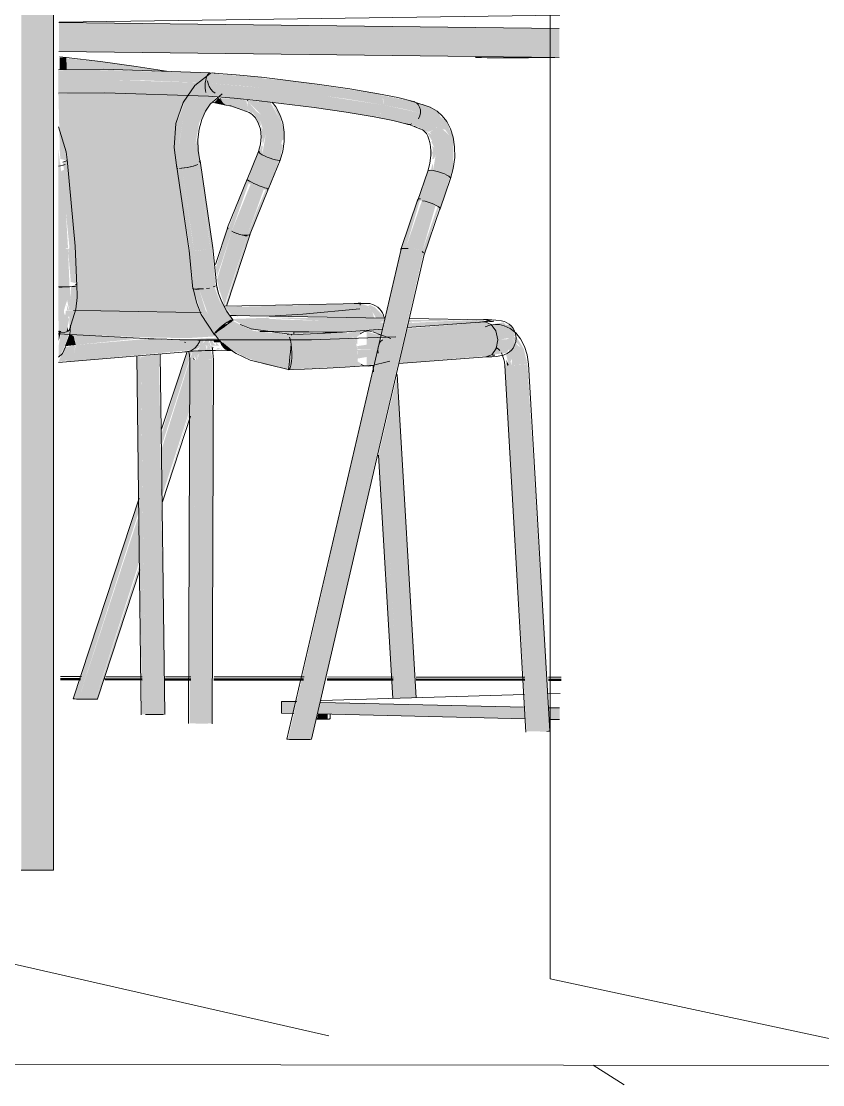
# Model space of a CAD drawing. Header units: inches. Extents: x 27328 to 121296, y -4075 to 4147.
# Drawn here: x 49625.64907 to 49625.66698, y 59.96071 to 59.98447 of the extents above; entities that cross this region are included whole.
import ezdxf

# ---------------------------------------------------------------- set-up
doc = ezdxf.new("R2010")
doc.units = ezdxf.units.IN
doc.header["$MEASUREMENT"] = 0
doc.linetypes.add('Dash 1_16_', pattern=[0.125, 0.0625, -0.0625])
doc.linetypes.add('Hidden', pattern=[0.28125, 0.1875, -0.09375])
for name, color, linetype, lineweight in [('A-FLOR-CLRS', 90, 'Dash 1_16_', 9), ('A-PROP-SBCK', 71, 'Hidden', 15), ('C-BLDG-PADS', 91, 'Continuous', 9), ('I-FURN', 30, 'Continuous', 9), ('L-SITE-WALL', 31, 'Continuous', 9), ('Q-CASE', 31, 'Continuous', 9), ('S-COLS', 52, 'Continuous', 9)]:
    doc.layers.add(name, color=color, linetype=linetype, lineweight=lineweight)

# ---------------------------------------------------------------- blocks, each defined once
blk = doc.blocks.new('FP_204-mezzanine - perspective')
at = {"layer": 'C-BLDG-PADS'}
blk.add_line((23036.026169, 59.961145), (23036.02686, 59.960708), dxfattribs=at)

msp = doc.modelspace()

# ---------------------------------------------------------------- hatches: boundary and pattern name
at = {"layer": 'I-FURN', "lineweight": 5}
for points in [[(49625.661095, 59.983655), (49625.661095, 59.984309), (49625.649912, 59.984441), (49625.649912, 59.983793), (49625.659527, 59.983675)], [(49625.650083, 59.98339), (49625.650079, 59.983655), (49625.649927, 59.983651), (49625.649927, 59.983392)], [(49625.652322, 59.983353), (49625.65081, 59.983568), (49625.650087, 59.983638), (49625.650088, 59.983437), (49625.650083, 59.98339), (49625.652266, 59.983356)], [(49625.653183, 59.983091), (49625.653236, 59.983281), (49625.653276, 59.983316), (49625.65021, 59.983391), (49625.6499, 59.983367), (49625.6499, 59.983174), (49625.651874, 59.983144), (49625.652965, 59.9831)], [(49625.65445, 59.982981), (49625.654446, 59.983213), (49625.653255, 59.983305), (49625.653203, 59.9832), (49625.653183, 59.983091), (49625.654057, 59.983019)], [(49625.653159, 59.982799), (49625.65321, 59.982836), (49625.653181, 59.982974), (49625.653183, 59.983091), (49625.650647, 59.983172), (49625.6499, 59.983174), (49625.6499, 59.982876), (49625.652185, 59.982838), (49625.653144, 59.982799)], [(49625.654388, 59.982695), (49625.654421, 59.982789), (49625.65445, 59.982981), (49625.653183, 59.983091), (49625.653197, 59.982874), (49625.653227, 59.982809), (49625.653813, 59.982752), (49625.654058, 59.982728)], [(49625.657171, 59.982596), (49625.65714, 59.982778), (49625.657072, 59.982842), (49625.65515, 59.98313), (49625.654453, 59.983193), (49625.65445, 59.982981), (49625.65634, 59.982734)], [(49625.652652, 59.981183), (49625.652968, 59.981251), (49625.653016, 59.981269), (49625.652968, 59.981756), (49625.653048, 59.982208), (49625.653248, 59.982582), (49625.653446, 59.982796), (49625.653456, 59.98284), (49625.653354, 59.982901), (49625.653272, 59.983009), (49625.652921, 59.982706), (49625.652688, 59.982272), (49625.652597, 59.981733)], [(49625.65698, 59.982329), (49625.657067, 59.982367), (49625.657137, 59.982465), (49625.657171, 59.982596), (49625.655423, 59.982864), (49625.65445, 59.982981), (49625.654388, 59.982695), (49625.656188, 59.982461)], [(49625.653624, 59.982602), (49625.653556, 59.982668), (49625.653484, 59.982759), (49625.653383, 59.982652), (49625.653586, 59.98261)], [(49625.654156, 59.982433), (49625.654111, 59.982506), (49625.654113, 59.982618), (49625.654102, 59.982693), (49625.653931, 59.982741), (49625.653522, 59.98275), (49625.653556, 59.982668), (49625.653602, 59.982608), (49625.654085, 59.982456)], [(49625.654133, 59.98268), (49625.654153, 59.982719), (49625.654102, 59.982693)], [(49625.654797, 59.981362), (49625.654898, 59.981807), (49625.654856, 59.982253), (49625.654634, 59.982667), (49625.654139, 59.982693), (49625.654133, 59.98268), (49625.654418, 59.982391), (49625.654536, 59.981954), (49625.654455, 59.981487), (49625.65475, 59.981372)], [(49625.657741, 59.982166), (49625.657857, 59.982198), (49625.657947, 59.982291), (49625.65799, 59.98242), (49625.657171, 59.982596), (49625.657105, 59.98241), (49625.657024, 59.98234), (49625.65698, 59.982329), (49625.657395, 59.982247)], [(49625.65799, 59.98242), (49625.657972, 59.98255), (49625.6579, 59.982648), (49625.657848, 59.982675), (49625.65711, 59.982818), (49625.657162, 59.982725), (49625.657171, 59.982596), (49625.657618, 59.982508)], [(49625.658424, 59.982211), (49625.658437, 59.982336), (49625.65839, 59.982437), (49625.658348, 59.982469), (49625.658048, 59.982618), (49625.657884, 59.982633), (49625.657947, 59.982526), (49625.657957, 59.982391), (49625.658198, 59.982331)], [(49625.658186, 59.982002), (49625.658302, 59.982049), (49625.658395, 59.982149), (49625.658424, 59.982211), (49625.658198, 59.982331), (49625.657957, 59.982391), (49625.65791, 59.982266), (49625.657818, 59.982183), (49625.657764, 59.982165), (49625.657925, 59.982111), (49625.658128, 59.982002)], [(49625.658076, 59.982019), (49625.657857, 59.982129), (49625.657857, 59.982104)], [(49625.658623, 59.981004), (49625.658705, 59.981482), (49625.658632, 59.981923), (49625.658485, 59.98206), (49625.658541, 59.982048), (49625.658424, 59.982211), (49625.658353, 59.982094), (49625.658245, 59.982018), (49625.658199, 59.981992), (49625.658234, 59.981942), (49625.658128, 59.982002), (49625.658289, 59.981733), (49625.658331, 59.981477), (49625.658272, 59.981132), (49625.658525, 59.981056), (49625.65858, 59.98103)], [(49625.658652, 59.98098), (49625.658719, 59.981207), (49625.658728, 59.981751), (49625.658721, 59.981862), (49625.658573, 59.982226), (49625.658437, 59.982336), (49625.658424, 59.982211), (49625.658632, 59.981923), (49625.658705, 59.981482), (49625.658623, 59.981004)], [(49625.653016, 59.981269), (49625.653066, 59.9813), (49625.653018, 59.981888), (49625.65297, 59.981733)], [(49625.649901, 59.98123), (49625.649943, 59.981237), (49625.649901, 59.981588), (49625.649901, 59.981409)], [(49625.654188, 59.98083), (49625.654455, 59.981487), (49625.65437, 59.981549), (49625.654117, 59.980876), (49625.654146, 59.980855)], [(49625.65453, 59.980704), (49625.654797, 59.981362), (49625.654569, 59.981434), (49625.654455, 59.981487), (49625.654188, 59.98083), (49625.654483, 59.980714)], [(49625.649912, 59.979381), (49625.650115, 59.979394), (49625.650065, 59.980237), (49625.649939, 59.981307), (49625.649901, 59.9813), (49625.649901, 59.979382)], [(49625.652881, 59.979335), (49625.652931, 59.979335), (49625.652648, 59.981244), (49625.652544, 59.981258), (49625.652846, 59.979338)], [(49625.652931, 59.979335), (49625.653301, 59.979384), (49625.653016, 59.981312), (49625.652775, 59.981255), (49625.652648, 59.981244), (49625.652894, 59.979608)], [(49625.653301, 59.979384), (49625.653352, 59.979405), (49625.653065, 59.981343), (49625.653016, 59.981312), (49625.653271, 59.979608)], [(49625.654564, 59.980701), (49625.654583, 59.980704), (49625.654831, 59.981358), (49625.654797, 59.981361), (49625.65453, 59.980704)], [(49625.653772, 59.979778), (49625.654168, 59.980898), (49625.654117, 59.980942), (49625.653696, 59.979827), (49625.653727, 59.979803)], [(49625.65793, 59.980453), (49625.657989, 59.980462), (49625.658039, 59.980457), (49625.658272, 59.981132), (49625.658163, 59.981128)], [(49625.65839, 59.980328), (49625.658623, 59.981004), (49625.658397, 59.981103), (49625.658272, 59.981133), (49625.658039, 59.980457), (49625.658292, 59.98038), (49625.658346, 59.980354)], [(49625.658431, 59.980284), (49625.658652, 59.98098), (49625.658623, 59.981004), (49625.65839, 59.980328), (49625.658418, 59.980304)], [(49625.654118, 59.979671), (49625.654503, 59.98075), (49625.654213, 59.980874), (49625.653772, 59.979778), (49625.654015, 59.979688), (49625.654072, 59.979676)], [(49625.654118, 59.979671), (49625.65418, 59.979707), (49625.654577, 59.980731), (49625.654547, 59.980737), (49625.654321, 59.980206)], [(49625.657555, 59.979375), (49625.657611, 59.979394), (49625.657661, 59.979394), (49625.657989, 59.9805), (49625.657937, 59.980495), (49625.657635, 59.979608)], [(49625.658031, 59.979323), (49625.658338, 59.980378), (49625.658035, 59.980492), (49625.657668, 59.979419), (49625.657867, 59.979392), (49625.65803, 59.979324)], [(49625.658076, 59.979268), (49625.658415, 59.980328), (49625.658383, 59.980351), (49625.658031, 59.979323), (49625.658076, 59.979273)], [(49625.650012, 59.978534), (49625.650148, 59.978545), (49625.650115, 59.979374), (49625.650048, 59.979387), (49625.649901, 59.979382), (49625.649901, 59.978537), (49625.649945, 59.978535)], [(49625.652962, 59.978486), (49625.653012, 59.978487), (49625.652931, 59.979335), (49625.652827, 59.979344), (49625.652927, 59.978487)], [(49625.653012, 59.978487), (49625.653385, 59.978512), (49625.653301, 59.979384), (49625.652966, 59.979337), (49625.652931, 59.979335), (49625.653007, 59.978545)], [(49625.653385, 59.978512), (49625.653416, 59.978545), (49625.653335, 59.979395), (49625.653301, 59.979384), (49625.653382, 59.978545)], [(49625.655105, 59.968422), (49625.657666, 59.979419), (49625.65756, 59.979385), (49625.657117, 59.977409), (49625.657143, 59.9774), (49625.657085, 59.977285), (49625.657042, 59.977157), (49625.656991, 59.976946), (49625.655031, 59.968425), (49625.655062, 59.968423)], [(49625.655336, 59.96842), (49625.655491, 59.968422), (49625.65803, 59.979324), (49625.657861, 59.979393), (49625.657666, 59.979419), (49625.655105, 59.968422), (49625.655275, 59.96842)], [(49625.655491, 59.968422), (49625.655555, 59.968426), (49625.65806, 59.979299), (49625.65803, 59.979324), (49625.655622, 59.968983)], [(49625.650026, 59.977518), (49625.650079, 59.977526), (49625.65014, 59.977811), (49625.65011, 59.977873), (49625.650038, 59.977913), (49625.65003, 59.977937), (49625.650029, 59.977939), (49625.650024, 59.978014), (49625.650096, 59.978235), (49625.650139, 59.978014), (49625.650163, 59.97828), (49625.65016, 59.978545), (49625.649901, 59.97853), (49625.649902, 59.977536), (49625.649965, 59.977521)], [(49625.653463, 59.977575), (49625.653716, 59.977771), (49625.653755, 59.977791), (49625.653513, 59.978198), (49625.653382, 59.978545), (49625.653175, 59.978496), (49625.653043, 59.978481), (49625.653239, 59.977928)], [(49625.653755, 59.977791), (49625.653784, 59.977819), (49625.653528, 59.978278), (49625.653412, 59.978558), (49625.653412, 59.978522), (49625.653563, 59.978093)], [(49625.653386, 59.977477), (49625.653463, 59.977575), (49625.653189, 59.978014), (49625.653043, 59.978481), (49625.65292, 59.978485), (49625.653072, 59.978014), (49625.653138, 59.977878), (49625.653382, 59.977483)], [(49625.656956, 59.977837), (49625.656917, 59.977977), (49625.6568, 59.978115), (49625.656646, 59.978163), (49625.653634, 59.978081), (49625.653774, 59.977897), (49625.654532, 59.97788), (49625.656813, 59.97784)], [(49625.657158, 59.977834), (49625.65715, 59.977899), (49625.656973, 59.978073), (49625.656868, 59.978129), (49625.656813, 59.978104), (49625.656917, 59.977977), (49625.657002, 59.977837), (49625.65711, 59.977835)], [(49625.650079, 59.977526), (49625.650114, 59.977543), (49625.650114, 59.977645)], [(49625.655041, 59.976699), (49625.655084, 59.977072), (49625.654422, 59.97718), (49625.653928, 59.977371), (49625.653604, 59.977644), (49625.653402, 59.977483), (49625.653695, 59.977169), (49625.654059, 59.976972), (49625.654509, 59.976798)], [(49625.653414, 59.977509), (49625.653701, 59.977716), (49625.653588, 59.977683), (49625.653415, 59.97751)], [(49625.655084, 59.977072), (49625.655108, 59.977456), (49625.654256, 59.977551), (49625.654021, 59.977658), (49625.653784, 59.977782), (49625.653604, 59.977644), (49625.653928, 59.977371), (49625.654422, 59.97718), (49625.654637, 59.977145)], [(49625.659719, 59.97735), (49625.66008, 59.97741), (49625.660088, 59.977497), (49625.66006, 59.977593), (49625.659987, 59.977677), (49625.659891, 59.977688), (49625.659853, 59.97774), (49625.659574, 59.977694), (49625.659691, 59.977483), (49625.659702, 59.977432)], [(49625.649903, 59.976956), (49625.649924, 59.976972), (49625.65005, 59.977223), (49625.650137, 59.977497), (49625.650114, 59.977589), (49625.650025, 59.977555), (49625.64996, 59.977549), (49625.649902, 59.977202), (49625.649903, 59.977018)], [(49625.649902, 59.97731), (49625.64996, 59.977549), (49625.649902, 59.977554), (49625.649902, 59.977345)], [(49625.649968, 59.97685), (49625.652883, 59.977122), (49625.65301, 59.977229), (49625.653066, 59.977345), (49625.651881, 59.977371), (49625.650288, 59.977236), (49625.650248, 59.977041), (49625.650131, 59.9769), (49625.650052, 59.976862)], [(49625.650046, 59.977209), (49625.650288, 59.977236), (49625.650239, 59.977433), (49625.650185, 59.97747), (49625.650134, 59.977441), (49625.650052, 59.977223)], [(49625.650288, 59.977236), (49625.651791, 59.977388), (49625.650216, 59.977468), (49625.650274, 59.977338)], [(49625.652445, 59.977359), (49625.652424, 59.977365), (49625.652424, 59.97736)], [(49625.653513, 59.97734), (49625.653505, 59.977349), (49625.652795, 59.977358), (49625.653453, 59.977341)], [(49625.653504, 59.977349), (49625.653451, 59.977398), (49625.652968, 59.977379), (49625.653453, 59.977352)], [(49625.655117, 59.977058), (49625.656586, 59.977125), (49625.656541, 59.977323), (49625.656426, 59.977469), (49625.656271, 59.977525), (49625.65504, 59.97745), (49625.655084, 59.977341), (49625.655112, 59.97716)], [(49625.655162, 59.977473), (49625.655706, 59.977526), (49625.655162, 59.977531), (49625.655162, 59.977474)], [(49625.657039, 59.977122), (49625.657066, 59.977254), (49625.657115, 59.977399), (49625.657125, 59.97744), (49625.65679, 59.977535), (49625.65679, 59.977242), (49625.656576, 59.97721), (49625.656587, 59.977137), (49625.65679, 59.97713)], [(49625.657109, 59.977446), (49625.657113, 59.977462), (49625.657003, 59.977483)], [(49625.659691, 59.977183), (49625.659723, 59.977227), (49625.659755, 59.97735), (49625.659722, 59.977483), (49625.659691, 59.977483), (49625.659706, 59.977273), (49625.659692, 59.97719)], [(49625.653788, 59.977114), (49625.653582, 59.977284), (49625.653522, 59.977298), (49625.653615, 59.977164), (49625.653704, 59.977119), (49625.653749, 59.977115)], [(49625.655056, 59.97669), (49625.656367, 59.97675), (49625.656502, 59.976849), (49625.656578, 59.977024), (49625.656586, 59.977125), (49625.655117, 59.977058), (49625.655096, 59.976785), (49625.655078, 59.976725)], [(49625.65683, 59.976763), (49625.656963, 59.976821), (49625.657039, 59.977122), (49625.656586, 59.977125), (49625.656586, 59.977024), (49625.65679, 59.977039), (49625.65679, 59.976782), (49625.65679, 59.976767)], [(49625.651845, 59.96898), (49625.651741, 59.976998), (49625.651651, 59.97696), (49625.651768, 59.96898), (49625.651799, 59.96898)], [(49625.651879, 59.96898), (49625.652215, 59.968981), (49625.652111, 59.97703), (49625.651742, 59.976967), (49625.651845, 59.96898)], [(49625.652244, 59.96898), (49625.652277, 59.96898), (49625.652148, 59.977033), (49625.652111, 59.97701), (49625.652215, 59.968981)], [(49625.652927, 59.968779), (49625.652951, 59.9769), (49625.652835, 59.976899), (49625.652837, 59.968782), (49625.652875, 59.96878)], [(49625.652951, 59.9769), (49625.652899, 59.97696), (49625.652926, 59.976902)], [(49625.653125, 59.968777), (49625.653294, 59.968779), (49625.653318, 59.976903), (49625.652951, 59.976899), (49625.652927, 59.968779), (49625.653057, 59.968777)], [(49625.653294, 59.968779), (49625.653338, 59.968782), (49625.653349, 59.976908), (49625.653318, 59.976903), (49625.653294, 59.968981)], [(49625.655033, 59.976681), (49625.655109, 59.976863), (49625.655077, 59.976993), (49625.655029, 59.976701), (49625.655024, 59.976687)], [(49625.659924, 59.976776), (49625.659969, 59.976779), (49625.659911, 59.976901), (49625.659924, 59.976777)], [(49625.660443, 59.968601), (49625.65997, 59.976777), (49625.659877, 59.976778), (49625.660364, 59.968604), (49625.660396, 59.968603)], [(49625.660767, 59.968595), (49625.660818, 59.9686), (49625.660345, 59.976798), (49625.65997, 59.976777), (49625.660443, 59.968601), (49625.660767, 59.968599)], [(49625.660818, 59.9686), (49625.66088, 59.96861), (49625.660382, 59.976802), (49625.660345, 59.976798), (49625.660796, 59.968982)], [(49625.657493, 59.969343), (49625.657856, 59.969354), (49625.657438, 59.976413), (49625.657148, 59.975168), (49625.657486, 59.969467)], [(49625.657856, 59.969354), (49625.657899, 59.969355), (49625.657462, 59.976517), (49625.657438, 59.976413), (49625.657849, 59.969467)], [(49625.655747, 59.968874), (49625.655921, 59.968876), (49625.655914, 59.968987), (49625.6557, 59.968981), (49625.655678, 59.968875)]]:
    msp.add_hatch(color=256, dxfattribs=at).paths.add_polyline_path(points, flags=0)
h = msp.add_hatch(color=256, dxfattribs=at)
h.paths.add_polyline_path([(49625.652603, 59.98118), (49625.652652, 59.981183), (49625.652596, 59.981748), (49625.652688, 59.982272), (49625.652965, 59.982745), (49625.653117, 59.982875), (49625.652982, 59.982853), (49625.652895, 59.982809), (49625.652799, 59.982796), (49625.652739, 59.982708), (49625.65252, 59.982113), (49625.652496, 59.981637), (49625.652568, 59.981182)], flags=0)
h.paths.add_polyline_path([(49625.653171, 59.982922), (49625.653262, 59.983032), (49625.653231, 59.983193), (49625.653176, 59.982974), (49625.653129, 59.982974), (49625.653123, 59.982926)], flags=0)
h = msp.add_hatch(color=256, dxfattribs=at)
h.paths.add_polyline_path([(49625.653088, 59.977961), (49625.652986, 59.978224), (49625.652882, 59.978775), (49625.65272, 59.980118), (49625.652498, 59.981932), (49625.652592, 59.98236), (49625.652697, 59.982608), (49625.652798, 59.982776), (49625.652799, 59.982813), (49625.650621, 59.982875), (49625.649901, 59.982847), (49625.649932, 59.981543), (49625.649944, 59.981392), (49625.650065, 59.981363), (49625.650004, 59.981288), (49625.650025, 59.981151), (49625.649961, 59.981124), (49625.650065, 59.980231), (49625.650148, 59.979399), (49625.650116, 59.979374), (49625.650177, 59.978645), (49625.650313, 59.978608), (49625.650184, 59.978535), (49625.650141, 59.978011), (49625.653052, 59.977961)], flags=0)
h.paths.add_polyline_path([(49625.650137, 59.978011), (49625.650084, 59.978139), (49625.650096, 59.978012), (49625.650122, 59.978011)], flags=0)
h = msp.add_hatch(color=256, dxfattribs=at)
h.paths.add_polyline_path([(49625.654243, 59.982389), (49625.654222, 59.982449), (49625.65433, 59.982314)], flags=0)
h.paths.add_polyline_path([(49625.654464, 59.981686), (49625.654536, 59.981954), (49625.654418, 59.982391), (49625.654333, 59.982447), (49625.654133, 59.98268), (49625.654111, 59.982506), (49625.654243, 59.982389), (49625.65443, 59.98212), (49625.654465, 59.981731)], flags=0)
h.paths.add_polyline_path([(49625.654455, 59.981487), (49625.654464, 59.981686), (49625.654438, 59.981691), (49625.654383, 59.981533), (49625.654412, 59.981512)], flags=0)
h.paths.add_polyline_path([(49625.654471, 59.982047), (49625.65443, 59.98212), (49625.654411, 59.98225)], flags=0)
h = msp.add_hatch(color=256, dxfattribs=at)
h.paths.add_polyline_path([(49625.654831, 59.981358), (49625.65485, 59.981361), (49625.654912, 59.981698), (49625.654881, 59.981731), (49625.654797, 59.981362)], flags=0)
h.paths.add_polyline_path([(49625.654898, 59.981807), (49625.654938, 59.98183), (49625.654932, 59.98203), (49625.654822, 59.982436), (49625.654699, 59.982582), (49625.654856, 59.982253), (49625.654877, 59.98203)], flags=0)
h = msp.add_hatch(color=256, dxfattribs=at)
h.paths.add_polyline_path([(49625.658272, 59.981132), (49625.658272, 59.981283), (49625.658258, 59.981272), (49625.658222, 59.981138)], flags=0)
h.paths.add_polyline_path([(49625.658256, 59.981386), (49625.658292, 59.981395), (49625.658331, 59.981477), (49625.658305, 59.981636), (49625.658254, 59.981684), (49625.658274, 59.981531)], flags=0)
h.paths.add_polyline_path([(49625.658238, 59.981445), (49625.658274, 59.981531), (49625.658233, 59.981599)], flags=0)
h.paths.add_polyline_path([(49625.658305, 59.981636), (49625.658278, 59.981795), (49625.65823, 59.981792), (49625.658258, 59.981733)], flags=0)
h = msp.add_hatch(color=256, dxfattribs=at)
h.paths.add_polyline_path([(49625.650351, 59.969323), (49625.651706, 59.973542), (49625.651674, 59.973726), (49625.650244, 59.969328), (49625.650305, 59.969325)], flags=0)
h.paths.add_polyline_path([(49625.65221, 59.974996), (49625.652893, 59.977117), (49625.65276, 59.977039), (49625.652206, 59.975256), (49625.652209, 59.975057)], flags=0)
h.paths.add_polyline_path([(49625.653441, 59.978751), (49625.653777, 59.979779), (49625.653687, 59.979856), (49625.653689, 59.979875), (49625.65342, 59.978969), (49625.65344, 59.978762)], flags=0)
at = {"layer": 'I-FURN'}
h = msp.add_hatch(color=256, dxfattribs=at)
h.paths.add_polyline_path([(49625.650584, 59.969321), (49625.65073, 59.969323), (49625.65172, 59.972429), (49625.651674, 59.973361), (49625.650351, 59.969323), (49625.650524, 59.969321)], flags=0)
h.paths.add_polyline_path([(49625.652224, 59.973882), (49625.65285, 59.975834), (49625.652879, 59.976906), (49625.652917, 59.976917), (49625.652948, 59.976947), (49625.652943, 59.977045), (49625.652961, 59.977101), (49625.652963, 59.977133), (49625.652925, 59.977135), (49625.652899, 59.977097), (49625.652211, 59.974922), (49625.652224, 59.973946)], flags=0)
h.paths.add_polyline_path([(49625.65328, 59.977101), (49625.653269, 59.977171), (49625.653276, 59.977119)], flags=0)
h.paths.add_polyline_path([(49625.653236, 59.977126), (49625.653226, 59.977216), (49625.653213, 59.977201), (49625.653235, 59.977126)], flags=0)
h.paths.add_polyline_path([(49625.653086, 59.977222), (49625.653057, 59.977276), (49625.653061, 59.977227), (49625.653083, 59.977223)], flags=0)
h.paths.add_polyline_path([(49625.653321, 59.977226), (49625.653307, 59.977291), (49625.653317, 59.977243)], flags=0)
h.paths.add_polyline_path([(49625.653614, 59.978122), (49625.654128, 59.979687), (49625.65396, 59.979709), (49625.653777, 59.979779), (49625.653445, 59.978701), (49625.653491, 59.978482), (49625.653612, 59.978126)], flags=0)
at = {"layer": 'I-FURN', "lineweight": 5}
h = msp.add_hatch(color=256, dxfattribs=at)
h.paths.add_polyline_path([(49625.65073, 59.969323), (49625.650777, 59.969327), (49625.651722, 59.972288), (49625.651705, 59.972299), (49625.650811, 59.969569)], flags=0)
h.paths.add_polyline_path([(49625.652226, 59.973747), (49625.652849, 59.975755), (49625.652828, 59.975723), (49625.652226, 59.973777), (49625.652226, 59.97375)], flags=0)
h.paths.add_polyline_path([(49625.653301, 59.977024), (49625.653303, 59.977089), (49625.653301, 59.977025)], flags=0)
h.paths.add_polyline_path([(49625.653628, 59.978101), (49625.653662, 59.978126), (49625.654162, 59.979694), (49625.654128, 59.979687), (49625.653627, 59.978103)], flags=0)
h = msp.add_hatch(color=256, dxfattribs=at)
h.paths.add_polyline_path([(49625.652793, 59.977389), (49625.653434, 59.97743), (49625.653178, 59.977768), (49625.653089, 59.977961), (49625.650067, 59.978006), (49625.650053, 59.97789), (49625.650142, 59.977864), (49625.650152, 59.977473), (49625.651876, 59.977404), (49625.652422, 59.977395)], flags=0)
h.paths.add_polyline_path([(49625.653398, 59.977499), (49625.65349, 59.977596), (49625.653463, 59.977575), (49625.6534, 59.977502)], flags=0)
h.paths.add_polyline_path([(49625.65344, 59.977826), (49625.653455, 59.977857), (49625.653427, 59.977845)], flags=0)
h = msp.add_hatch(color=256, dxfattribs=at)
h.paths.add_polyline_path([(49625.656233, 59.977522), (49625.657148, 59.977602), (49625.657178, 59.977723), (49625.657065, 59.977753), (49625.656986, 59.97776), (49625.656278, 59.97776), (49625.656251, 59.977766), (49625.654948, 59.977801), (49625.654611, 59.977821), (49625.654596, 59.977844), (49625.653792, 59.977817), (49625.653772, 59.977793), (49625.653652, 59.977724), (49625.653711, 59.977725), (49625.653742, 59.977742), (49625.653837, 59.977782), (49625.654223, 59.977568), (49625.654289, 59.977568), (49625.65452, 59.977537), (49625.656099, 59.977523)], flags=0)
h.paths.add_polyline_path([(49625.657699, 59.977627), (49625.659426, 59.977763), (49625.659396, 59.977799), (49625.658492, 59.977767), (49625.657798, 59.977728), (49625.657798, 59.977751), (49625.657723, 59.977721), (49625.6577, 59.977629)], flags=0)
h.paths.add_polyline_path([(49625.659407, 59.9778), (49625.659396, 59.977805), (49625.659396, 59.9778)], flags=0)
h = msp.add_hatch(color=256, dxfattribs=at)
h.paths.add_polyline_path([(49625.657098, 59.977751), (49625.65719, 59.977771), (49625.657205, 59.977835), (49625.654596, 59.977844), (49625.656278, 59.977751), (49625.657052, 59.977751)], flags=0)
h.paths.add_polyline_path([(49625.657732, 59.977751), (49625.658497, 59.977777), (49625.659053, 59.977806), (49625.65774, 59.977793), (49625.657732, 59.977758)], flags=0)
h = msp.add_hatch(color=256, dxfattribs=at)
h.paths.add_polyline_path([(49625.657597, 59.977198), (49625.659719, 59.97735), (49625.659678, 59.977548), (49625.659524, 59.977715), (49625.659437, 59.977751), (49625.657691, 59.9776), (49625.657613, 59.977268)], flags=0)
h.paths.add_polyline_path([(49625.656564, 59.977254), (49625.656578, 59.977254), (49625.656578, 59.977423), (49625.656727, 59.977531), (49625.6569, 59.97754), (49625.657117, 59.977483), (49625.657142, 59.977587), (49625.656351, 59.97751), (49625.65649, 59.977405), (49625.656541, 59.977323)], flags=0)
h = msp.add_hatch(color=256, dxfattribs=at)
h.paths.add_polyline_path([(49625.66015, 59.97741), (49625.660098, 59.977408), (49625.65998, 59.977483)], flags=0)
h.paths.add_polyline_path([(49625.660345, 59.976798), (49625.660382, 59.976802), (49625.660301, 59.977147), (49625.660214, 59.977293), (49625.660066, 59.977511), (49625.659853, 59.977648), (49625.659729, 59.977642), (49625.659719, 59.977678), (49625.659623, 59.977625), (49625.659755, 59.977408), (49625.660021, 59.977407), (49625.660244, 59.977176), (49625.660294, 59.976987)], flags=0)
h.paths.add_polyline_path([(49625.659857, 59.977519), (49625.659818, 59.977607), (49625.65994, 59.977552)], flags=0)
h = msp.add_hatch(color=256, dxfattribs=at)
h.paths.add_polyline_path([(49625.654743, 59.977487), (49625.65487, 59.977489), (49625.655162, 59.977483), (49625.655151, 59.977531), (49625.654617, 59.977505), (49625.654724, 59.977489)], flags=0)
h.paths.add_polyline_path([(49625.655024, 59.977462), (49625.655016, 59.977464), (49625.655016, 59.977462)], flags=0)
h = msp.add_hatch(color=256, dxfattribs=at)
h.paths.add_polyline_path([(49625.659631, 59.976979), (49625.659637, 59.977008), (49625.659589, 59.976984)], flags=0)
h.paths.add_polyline_path([(49625.659589, 59.977015), (49625.659922, 59.977063), (49625.660024, 59.977233), (49625.660014, 59.977227), (49625.660055, 59.977305), (49625.660025, 59.977373), (49625.659719, 59.97735), (49625.659665, 59.977125), (49625.659594, 59.977023)], flags=0)
h = msp.add_hatch(color=256, dxfattribs=at)
h.paths.add_polyline_path([(49625.660029, 59.976779), (49625.660003, 59.976868), (49625.660037, 59.976922), (49625.660029, 59.976782)], flags=0)
h.paths.add_polyline_path([(49625.65997, 59.976777), (49625.660343, 59.976802), (49625.660294, 59.976987), (49625.660244, 59.977176), (49625.660173, 59.977218), (49625.660021, 59.977407), (49625.659888, 59.977408), (49625.659973, 59.977371), (49625.659917, 59.977334), (49625.65983, 59.977334), (49625.659842, 59.977215), (49625.659894, 59.977178), (49625.65989, 59.977145), (49625.659981, 59.977126), (49625.659974, 59.977038), (49625.659922, 59.977046), (49625.659908, 59.97701), (49625.659939, 59.976894)], flags=0)
h.paths.add_polyline_path([(49625.65991, 59.977067), (49625.659856, 59.977121), (49625.659839, 59.977081), (49625.65989, 59.977071)], flags=0)
h.paths.add_polyline_path([(49625.659762, 59.977344), (49625.659883, 59.977383), (49625.659755, 59.977408)], flags=0)
h = msp.add_hatch(color=256, dxfattribs=at)
h.paths.add_polyline_path([(49625.649999, 59.977056), (49625.649962, 59.977033), (49625.649992, 59.977051)], flags=0)
h.paths.add_polyline_path([(49625.649904, 59.976851), (49625.650131, 59.9769), (49625.650248, 59.977041), (49625.650279, 59.977235), (49625.650032, 59.977177), (49625.649904, 59.976862)], flags=0)
h = msp.add_hatch(color=256, dxfattribs=at)
h.paths.add_polyline_path([(49625.653239, 59.977204), (49625.653218, 59.977127), (49625.653195, 59.977224)], flags=0)
h.paths.add_polyline_path([(49625.653013, 59.976897), (49625.65301, 59.977008), (49625.653033, 59.977037), (49625.653014, 59.9769)], flags=0)
h.paths.add_polyline_path([(49625.65315, 59.976896), (49625.653317, 59.976908), (49625.653262, 59.977222), (49625.653227, 59.977235), (49625.653185, 59.977227), (49625.653133, 59.977133), (49625.652912, 59.977124), (49625.652976, 59.976899), (49625.653125, 59.976896)], flags=0)
h.paths.add_polyline_path([(49625.65295, 59.977125), (49625.653086, 59.977199), (49625.653143, 59.977304), (49625.653141, 59.977344), (49625.653065, 59.977339), (49625.653066, 59.977236), (49625.653034, 59.977231), (49625.652999, 59.977217), (49625.652952, 59.977168), (49625.652949, 59.977127)], flags=0)
h = msp.add_hatch(color=256, dxfattribs=at)
h.paths.add_polyline_path([(49625.653038, 59.977119), (49625.653195, 59.977142), (49625.653173, 59.977178), (49625.653187, 59.977236), (49625.653257, 59.977234), (49625.65324, 59.977328), (49625.653187, 59.977339), (49625.653099, 59.977236), (49625.653053, 59.977166), (49625.65301, 59.977119)], flags=0)
h.paths.add_polyline_path([(49625.653419, 59.977128), (49625.653522, 59.977147), (49625.653466, 59.977168)], flags=0)
h.paths.add_polyline_path([(49625.653324, 59.977222), (49625.653415, 59.977221), (49625.653365, 59.977274), (49625.653332, 59.977342), (49625.653286, 59.977339), (49625.653289, 59.977293)], flags=0)
h.paths.add_polyline_path([(49625.653377, 59.977179), (49625.653324, 59.977222), (49625.653258, 59.977182)], flags=0)
h.paths.add_polyline_path([(49625.653493, 59.977219), (49625.653426, 59.977287), (49625.653415, 59.977221)], flags=0)
h = msp.add_hatch(color=256, dxfattribs=at)
h.paths.add_polyline_path([(49625.653318, 59.976903), (49625.653349, 59.976908), (49625.653292, 59.977181), (49625.65327, 59.977179), (49625.653285, 59.977091)], flags=0)
h.paths.add_polyline_path([(49625.653268, 59.977187), (49625.653304, 59.977222), (49625.653256, 59.977342), (49625.653241, 59.977328), (49625.653262, 59.977222)], flags=0)
h = msp.add_hatch(color=256, dxfattribs=at)
h.paths.add_polyline_path([(49625.656288, 59.976738), (49625.656725, 59.97678), (49625.65659, 59.976867), (49625.65659, 59.976932), (49625.65679, 59.976968), (49625.65679, 59.977039), (49625.656578, 59.977024), (49625.656502, 59.976849), (49625.656367, 59.97675)], flags=0)
h.paths.add_polyline_path([(49625.657511, 59.976827), (49625.659524, 59.976992), (49625.659589, 59.977015), (49625.659686, 59.977155), (49625.659719, 59.97735), (49625.657597, 59.977198), (49625.657513, 59.976834)], flags=0)
h = msp.add_hatch(color=256, dxfattribs=at)
h.paths.add_polyline_path([(49625.657378, 59.96934), (49625.657493, 59.969343), (49625.657148, 59.975168), (49625.657056, 59.974771), (49625.65737, 59.969467)], flags=0)
h.paths.add_polyline_path([(49625.656945, 59.976644), (49625.656943, 59.976782), (49625.656939, 59.976748), (49625.65694, 59.976736)], flags=0)
h = msp.add_hatch(color=256, dxfattribs=at)
h.paths.add_polyline_path([(49625.661099, 59.968866), (49625.661099, 59.969126), (49625.660855, 59.969132), (49625.660885, 59.968871)], flags=0)
h.paths.add_polyline_path([(49625.660339, 59.968884), (49625.660299, 59.969145), (49625.655763, 59.96925), (49625.655703, 59.968992), (49625.660299, 59.968885)], flags=0)
h.paths.add_polyline_path([(49625.655157, 59.969005), (49625.655217, 59.969263), (49625.654887, 59.969271), (49625.654887, 59.969011), (49625.655028, 59.969008)], flags=0)
at = {"layer": 'S-COLS', "lineweight": 5}
h = msp.add_hatch(color=256, dxfattribs=at)
h.paths.add_polyline_path([(49625.649793, 59.965503), (49625.649793, 60.03415), (49625.64907, 60.034183), (49625.64907, 59.965503)], flags=0)
h.paths.add_polyline_path([(49625.649359, 60.057544), (49625.649359, 60.075893), (49625.649793, 60.076097), (49625.649793, 60.149803), (49625.649425, 60.149801), (49625.649425, 60.150031), (49625.649793, 60.150372), (49625.649793, 60.154333), (49625.649502, 60.154332), (49625.649359, 60.154195), (49625.64907, 60.154205), (49625.649096, 60.058205), (49625.649352, 60.057561)], flags=0)

# ---------------------------------------------------------------- linework, layer by layer
at = {"layer": 'A-FLOR-CLRS', "linetype": 'Continuous'}
msp.add_line((49625.655946, 59.9618), (49625.63682, 59.966149), dxfattribs=at)
at = {"layer": 'A-PROP-SBCK', "linetype": 'Continuous', "lineweight": 50}
for p, q in [((49625.649944, 59.969767), (49625.650393, 59.969767)), ((49625.650935, 59.969766), (49625.651771, 59.969765)), ((49625.652289, 59.969765), (49625.652856, 59.969764)), ((49625.653376, 59.969764), (49625.655374, 59.969762)), ((49625.655905, 59.969761), (49625.65738, 59.96976)), ((49625.657897, 59.969759), (49625.660327, 59.969757)), ((49625.660853, 59.969756), (49625.661137, 59.969756))]:
    msp.add_line(p, q, dxfattribs=at)
at = {"layer": 'C-BLDG-PADS', "lineweight": 13}
msp.add_line((49625.959628, 59.960754), (49624.888348, 59.962162), dxfattribs=at)
at = {"layer": 'I-FURN'}
for p, q in [((49625.661105, 59.984606), (49625.649913, 59.984446)), ((49625.649912, 59.984441), (49625.661095, 59.984309)), ((49625.661095, 59.983655), (49625.649912, 59.983793)), ((49625.650075, 59.983657), (49625.649926, 59.983671)), ((49625.660998, 59.983656), (49625.660592, 59.983656)), ((49625.653306, 59.983309), (49625.653295, 59.983303)), ((49625.653643, 59.982596), (49625.653362, 59.982654)), ((49625.653647, 59.982591), (49625.653641, 59.982592)), ((49625.653729, 59.982579), (49625.653646, 59.982591)), ((49625.657776, 59.982685), (49625.657823, 59.982679)), ((49625.657654, 59.982182), (49625.657708, 59.982165)), ((49625.657698, 59.982172), (49625.657684, 59.982176)), ((49625.657714, 59.982164), (49625.657741, 59.98216)), ((49625.654102, 59.980899), (49625.654369, 59.981556)), ((49625.654455, 59.981487), (49625.654412, 59.981512)), ((49625.654632, 59.98141), (49625.654569, 59.981434)), ((49625.654694, 59.981388), (49625.654632, 59.98141)), ((49625.649943, 59.981237), (49625.649902, 59.98123)), ((49625.650002, 59.98125), (49625.649947, 59.981237)), ((49625.649998, 59.98132), (49625.650047, 59.981336)), ((49625.65005, 59.981267), (49625.650003, 59.98125)), ((49625.650047, 59.981336), (49625.650081, 59.981353)), ((49625.650277, 59.979443), (49625.650099, 59.981377)), ((49625.652824, 59.979347), (49625.652541, 59.981263)), ((49625.652568, 59.981182), (49625.65255, 59.981189)), ((49625.652652, 59.981183), (49625.652607, 59.98118)), ((49625.652711, 59.98119), (49625.652656, 59.981183)), ((49625.652777, 59.981201), (49625.652716, 59.981191)), ((49625.652844, 59.981216), (49625.652782, 59.981202)), ((49625.65291, 59.981233), (49625.65285, 59.981217)), ((49625.652968, 59.981251), (49625.652916, 59.981234)), ((49625.653016, 59.981269), (49625.652975, 59.981253)), ((49625.653049, 59.981328), (49625.653065, 59.981343)), ((49625.653067, 59.981349), (49625.653064, 59.981355)), ((49625.653353, 59.979409), (49625.653066, 59.981349)), ((49625.654853, 59.981364), (49625.654586, 59.980708)), ((49625.65475, 59.981372), (49625.654694, 59.981388)), ((49625.654797, 59.981362), (49625.65475, 59.981372)), ((49625.65368, 59.979857), (49625.654115, 59.98094)), ((49625.657925, 59.980446), (49625.658158, 59.981121)), ((49625.658332, 59.98112), (49625.658272, 59.981132)), ((49625.658397, 59.981103), (49625.658332, 59.98112)), ((49625.658463, 59.981081), (49625.658397, 59.981103)), ((49625.658664, 59.980953), (49625.65843, 59.980276)), ((49625.658525, 59.981056), (49625.658463, 59.981081)), ((49625.65858, 59.98103), (49625.658525, 59.981056)), ((49625.658623, 59.981004), (49625.65858, 59.98103)), ((49625.654171, 59.979685), (49625.654593, 59.980733)), ((49625.654503, 59.98075), (49625.654544, 59.980737)), ((49625.654547, 59.980737), (49625.654577, 59.980731)), ((49625.654583, 59.980704), (49625.654564, 59.980701)), ((49625.657935, 59.980492), (49625.657552, 59.979369)), ((49625.658432, 59.980299), (49625.658066, 59.979227)), ((49625.658426, 59.98027), (49625.658431, 59.980276)), ((49625.653413, 59.979036), (49625.653686, 59.97987)), ((49625.653687, 59.97987), (49625.653689, 59.979875)), ((49625.653827, 59.979751), (49625.653777, 59.979775)), ((49625.653888, 59.979727), (49625.653832, 59.979749)), ((49625.654182, 59.979711), (49625.653654, 59.9781)), ((49625.653953, 59.979705), (49625.653895, 59.979724)), ((49625.654015, 59.979688), (49625.65396, 59.979703)), ((49625.654072, 59.979676), (49625.654021, 59.979686)), ((49625.654077, 59.979688), (49625.654023, 59.979695)), ((49625.654118, 59.979671), (49625.654077, 59.979675)), ((49625.654124, 59.979687), (49625.65408, 59.979687)), ((49625.650312, 59.97856), (49625.650277, 59.979443)), ((49625.652906, 59.97849), (49625.652824, 59.979347)), ((49625.653438, 59.978523), (49625.653353, 59.979409)), ((49625.655006, 59.968428), (49625.657557, 59.979378)), ((49625.658077, 59.979259), (49625.655554, 59.968426)), ((49625.657552, 59.979369), (49625.657553, 59.979357)), ((49625.657575, 59.979388), (49625.657555, 59.979375)), ((49625.657611, 59.979394), (49625.657577, 59.979388)), ((49625.657661, 59.979394), (49625.657612, 59.979394)), ((49625.65772, 59.979388), (49625.657661, 59.979394)), ((49625.658061, 59.979298), (49625.65803, 59.979324)), ((49625.658074, 59.979251), (49625.658076, 59.979273)), ((49625.650292, 59.978551), (49625.650257, 59.978545)), ((49625.65028, 59.978577), (49625.650306, 59.978593)), ((49625.653361, 59.978538), (49625.653402, 59.978553)), ((49625.653428, 59.978566), (49625.653436, 59.978578)), ((49625.64992, 59.978528), (49625.649985, 59.978528)), ((49625.653276, 59.978502), (49625.653209, 59.978497)), ((49625.656647, 59.978163), (49625.653618, 59.978102)), ((49625.656647, 59.978174), (49625.656647, 59.978127)), ((49625.653876, 59.977891), (49625.653742, 59.977901)), ((49625.657206, 59.977837), (49625.653747, 59.977895)), ((49625.653913, 59.977888), (49625.653876, 59.977891)), ((49625.653783, 59.9778), (49625.653755, 59.977791)), ((49625.653808, 59.977806), (49625.653808, 59.977806)), ((49625.657694, 59.977628), (49625.659418, 59.977751)), ((49625.659468, 59.9778), (49625.657745, 59.977828)), ((49625.659289, 59.97774), (49625.659426, 59.977763)), ((49625.659437, 59.977751), (49625.659418, 59.977751)), ((49625.659426, 59.977763), (49625.659516, 59.977781)), ((49625.659543, 59.977795), (49625.659543, 59.977755)), ((49625.651984, 59.977374), (49625.649898, 59.977485)), ((49625.652199, 59.977367), (49625.652076, 59.977371)), ((49625.652445, 59.977359), (49625.652425, 59.97736)), ((49625.655106, 59.977472), (49625.655106, 59.977472)), ((49625.655106, 59.977472), (49625.655108, 59.977456)), ((49625.655162, 59.977531), (49625.655162, 59.977483)), ((49625.656249, 59.977524), (49625.657143, 59.977588)), ((49625.656813, 59.977549), (49625.6569, 59.97754)), ((49625.656925, 59.977532), (49625.657331, 59.977383)), ((49625.660117, 59.977483), (49625.660129, 59.977395)), ((49625.653352, 59.977178), (49625.653339, 59.977139)), ((49625.653373, 59.977323), (49625.65352, 59.977326)), ((49625.653532, 59.977309), (49625.653381, 59.977305)), ((49625.657039, 59.977122), (49625.657048, 59.977054)), ((49625.659681, 59.977172), (49625.659667, 59.977167)), ((49625.652756, 59.977085), (49625.649994, 59.976851)), ((49625.651753, 59.968972), (49625.65165, 59.976994)), ((49625.652174, 59.977038), (49625.652278, 59.968977)), ((49625.652207, 59.975355), (49625.652774, 59.977087)), ((49625.65281, 59.968776), (49625.652834, 59.976917)), ((49625.653363, 59.976914), (49625.653338, 59.968772)), ((49625.653788, 59.977113), (49625.653733, 59.977114)), ((49625.659473, 59.976967), (49625.657507, 59.976825)), ((49625.649994, 59.976851), (49625.649903, 59.976842)), ((49625.656956, 59.976786), (49625.65631, 59.976739)), ((49625.656916, 59.97678), (49625.65683, 59.976763)), ((49625.657305, 59.976876), (49625.656886, 59.976771)), ((49625.656945, 59.976637), (49625.656936, 59.976781)), ((49625.660349, 59.968582), (49625.659876, 59.976779)), ((49625.660407, 59.976806), (49625.660881, 59.96861)), ((49625.657472, 59.976577), (49625.657899, 59.969355)), ((49625.652849, 59.975644), (49625.652223, 59.973734)), ((49625.657377, 59.96934), (49625.657055, 59.974774)), ((49625.650232, 59.96933), (49625.651702, 59.973814)), ((49625.651723, 59.97221), (49625.650777, 59.969326)), ((49625.655229, 59.96928), (49625.654887, 59.969271)), ((49625.660319, 59.969424), (49625.655775, 59.969296)), ((49625.661111, 59.969447), (49625.660845, 59.969439)), ((49625.654887, 59.969271), (49625.655224, 59.969263)), ((49625.654887, 59.969011), (49625.654887, 59.969271)), ((49625.655762, 59.96925), (49625.660325, 59.969144)), ((49625.660852, 59.969132), (49625.661099, 59.969126)), ((49625.652252, 59.96898), (49625.652215, 59.968981)), ((49625.655164, 59.969005), (49625.654887, 59.969011)), ((49625.660339, 59.968884), (49625.655703, 59.968992)), ((49625.655974, 59.968981), (49625.655974, 59.96888)), ((49625.661099, 59.968866), (49625.660867, 59.968871))]:
    msp.add_line(p, q, dxfattribs=at)
for points in [[(49625.652315, 59.983355, 0), (49625.651638, 59.98346, 0), (49625.650841, 59.983567, 0), (49625.650075, 59.983657, 0)], [(49625.660488, 59.983655, 0), (49625.660403, 59.983654, 0), (49625.660283, 59.983652, 0), (49625.660135, 59.983652, 0), (49625.659969, 59.983651, 0), (49625.659797, 59.983652, 0), (49625.65963, 59.983653, 0), (49625.65948, 59.983654, 0), (49625.659357, 59.983656, 0), (49625.659269, 59.983658, 0), (49625.659223, 59.983661, 0)], [(49625.660592, 59.983656, 0), (49625.660558, 59.983656, 0), (49625.660529, 59.983656, 0), (49625.660505, 59.983656, 0), (49625.660488, 59.983655, 0)], [(49625.6499, 59.983385, 0), (49625.650911, 59.983395, 0), (49625.653285, 59.983317, 0)], [(49625.653295, 59.983304, 0), (49625.65295, 59.983032, 0), (49625.652688, 59.982654, 0), (49625.652527, 59.982185, 0), (49625.652486, 59.981646, 0), (49625.652547, 59.981193, 0)], [(49625.653276, 59.983316, 0), (49625.653255, 59.983305, 0), (49625.653236, 59.983281, 0), (49625.653218, 59.983245, 0), (49625.653203, 59.9832, 0), (49625.653191, 59.983148, 0), (49625.653183, 59.983091, 0)], [(49625.653285, 59.983317, 0), (49625.653871, 59.983273, 0), (49625.654441, 59.983217, 0)], [(49625.6534, 59.983311, 0), (49625.65335, 59.983318, 0), (49625.653306, 59.983309, 0)], [(49625.653183, 59.983091, 0), (49625.65318, 59.983032, 0), (49625.653181, 59.982974, 0), (49625.653187, 59.982921, 0), (49625.653197, 59.982874, 0)], [(49625.653232, 59.983134, 0), (49625.653245, 59.983071, 0), (49625.653272, 59.983009, 0)], [(49625.654441, 59.983217, 0), (49625.655682, 59.983064, 0), (49625.656411, 59.982956, 0), (49625.657052, 59.982847, 0)], [(49625.6499, 59.982861, 0), (49625.650939, 59.98287, 0), (49625.653256, 59.982793, 0)], [(49625.653561, 59.982847, 0), (49625.653292, 59.982616, 0), (49625.653186, 59.982457, 0), (49625.653103, 59.982271, 0), (49625.653046, 59.982059, 0), (49625.653019, 59.981826, 0), (49625.653025, 59.981578, 0), (49625.653068, 59.981307, 0)], [(49625.653272, 59.983009, 0), (49625.653309, 59.982951, 0), (49625.653354, 59.982901, 0), (49625.653404, 59.982863, 0)], [(49625.657052, 59.982847, 0), (49625.657484, 59.982762, 0), (49625.657834, 59.982679, 0)], [(49625.653256, 59.982793, 0), (49625.653827, 59.982749, 0), (49625.654383, 59.982694, 0)], [(49625.653641, 59.982592, 0), (49625.653602, 59.982608, 0), (49625.653568, 59.98264, 0), (49625.653541, 59.982686, 0), (49625.653523, 59.982742, 0)], [(49625.654383, 59.982694, 0), (49625.655619, 59.982542, 0), (49625.656332, 59.982436, 0), (49625.656957, 59.982331, 0)], [(49625.654853, 59.981365, 0), (49625.654917, 59.981567, 0), (49625.654949, 59.981779, 0), (49625.654949, 59.981992, 0), (49625.654915, 59.982197, 0), (49625.654851, 59.982388, 0), (49625.654759, 59.982558, 0), (49625.654676, 59.982662, 0)], [(49625.657823, 59.982679, 0), (49625.658212, 59.982551, 0), (49625.658365, 59.982458, 0)], [(49625.657848, 59.982675, 0), (49625.6579, 59.982648, 0), (49625.657942, 59.982605, 0), (49625.657972, 59.98255, 0), (49625.657989, 59.982487, 0), (49625.65799, 59.98242, 0)], [(49625.654165, 59.982428, 0), (49625.653754, 59.982575, 0), (49625.653729, 59.982579, 0)], [(49625.654369, 59.981555, 0), (49625.654417, 59.981719, 0), (49625.654432, 59.981889, 0), (49625.654414, 59.982054, 0), (49625.654366, 59.982199, 0), (49625.654295, 59.982317, 0), (49625.654231, 59.982383, 0), (49625.654165, 59.982428, 0)], [(49625.65799, 59.98242, 0), (49625.657976, 59.982353, 0), (49625.657947, 59.982291, 0)], [(49625.658365, 59.982458, 0), (49625.65848, 59.982359, 0), (49625.65858, 59.982229, 0), (49625.658662, 59.982068, 0), (49625.658721, 59.981877, 0), (49625.658755, 59.981659, 0), (49625.658756, 59.981422, 0), (49625.658725, 59.981179, 0), (49625.658664, 59.980953, 0)], [(49625.649901, 59.982109, 0), (49625.65007, 59.98155, 0), (49625.650101, 59.981312, 0)], [(49625.656957, 59.982331, 0), (49625.657371, 59.982249, 0), (49625.657697, 59.982172, 0)], [(49625.657708, 59.982165, 0), (49625.657764, 59.982165, 0), (49625.6578, 59.982175, 0)], [(49625.657741, 59.98216, 0), (49625.658036, 59.982044, 0), (49625.658058, 59.98203, 0)], [(49625.658058, 59.98203, 0), (49625.658091, 59.982001, 0), (49625.658124, 59.981958, 0), (49625.658154, 59.981903, 0), (49625.658181, 59.981835, 0), (49625.658203, 59.981757, 0), (49625.658218, 59.981669, 0), (49625.658226, 59.981574, 0), (49625.658225, 59.981474, 0), (49625.658203, 59.981291, 0), (49625.658158, 59.981122, 0)], [(49625.654369, 59.981555, 0), (49625.654372, 59.981559, 0), (49625.654392, 59.981562, 0)], [(49625.654412, 59.981512, 0), (49625.654383, 59.981533, 0), (49625.65437, 59.981549, 0)], [(49625.654569, 59.981434, 0), (49625.654508, 59.981461, 0), (49625.654455, 59.981487, 0)], [(49625.65485, 59.981361, 0), (49625.654831, 59.981358, 0), (49625.654797, 59.981362, 0)], [(49625.654117, 59.980942, 0), (49625.654118, 59.980933, 0), (49625.654135, 59.980919, 0), (49625.654168, 59.980898, 0), (49625.654213, 59.980874, 0)], [(49625.658272, 59.981132, 0), (49625.658222, 59.981138, 0), (49625.658185, 59.981136, 0), (49625.658163, 59.981128, 0)], [(49625.658665, 59.980961, 0), (49625.658652, 59.98098, 0), (49625.658623, 59.981004, 0)], [(49625.654213, 59.980874, 0), (49625.654267, 59.980847, 0), (49625.654328, 59.980819, 0), (49625.65439, 59.980792, 0), (49625.65445, 59.980769, 0), (49625.654499, 59.980751, 0)], [(49625.657937, 59.980495, 0), (49625.657955, 59.980501, 0), (49625.657989, 59.9805, 0)], [(49625.65839, 59.980328, 0), (49625.658346, 59.980354, 0), (49625.658292, 59.98038, 0), (49625.658229, 59.980405, 0), (49625.658163, 59.980427, 0), (49625.658098, 59.980445, 0), (49625.658039, 59.980457, 0)], [(49625.658431, 59.980284, 0), (49625.658418, 59.980304, 0), (49625.65839, 59.980328, 0)], [(49625.653696, 59.979827, 0), (49625.653681, 59.979846, 0), (49625.653682, 59.979861, 0)], [(49625.65418, 59.979707, 0), (49625.654162, 59.979694, 0), (49625.654128, 59.979687, 0)], [(49625.650257, 59.978545, 0), (49625.650208, 59.97854, 0), (49625.650148, 59.978537, 0), (49625.650081, 59.978535, 0), (49625.650012, 59.978534, 0), (49625.649945, 59.978535, 0), (49625.649901, 59.978537, 0)], [(49625.650151, 59.977582, 0), (49625.650292, 59.978038, 0), (49625.65032, 59.9783, 0), (49625.650313, 59.978608, 0)], [(49625.653798, 59.977796, 0), (49625.653661, 59.977986, 0), (49625.653551, 59.978196, 0), (49625.65348, 59.978389, 0), (49625.653436, 59.978578, 0)], [(49625.653012, 59.978487, 0), (49625.652962, 59.978486, 0), (49625.652927, 59.978487, 0), (49625.652909, 59.978489, 0)], [(49625.653387, 59.977463, 0), (49625.653093, 59.977919, 0), (49625.652991, 59.978171, 0), (49625.65291, 59.978493, 0)], [(49625.652946, 59.978479, 0), (49625.652989, 59.978478, 0), (49625.653043, 59.978481, 0)], [(49625.653139, 59.978492, 0), (49625.653072, 59.978489, 0), (49625.653012, 59.978487, 0)], [(49625.65651, 59.97816, 0), (49625.656596, 59.978169, 0), (49625.656645, 59.978174, 0), (49625.656645, 59.978174, 0)], [(49625.656767, 59.978164, 0), (49625.656761, 59.978164, 0), (49625.656743, 59.978164, 0), (49625.656711, 59.978162, 0), (49625.656633, 59.97816, 0)], [(49625.657178, 59.977845, 0), (49625.657164, 59.977899, 0), (49625.657142, 59.977951, 0), (49625.657113, 59.977999, 0), (49625.657078, 59.978042, 0), (49625.657036, 59.978081, 0), (49625.656989, 59.978112, 0), (49625.656939, 59.978136, 0), (49625.65686, 59.978159, 0), (49625.656819, 59.978164, 0), (49625.656809, 59.978165, 0), (49625.656801, 59.978165, 0), (49625.656795, 59.978165, 0), (49625.656786, 59.978165, 0), (49625.656767, 59.978165, 0), (49625.656732, 59.978165, 0), (49625.656647, 59.978163, 0)], [(49625.650237, 59.978009, 0), (49625.650847, 59.977996, 0), (49625.65168, 59.977981, 0), (49625.652524, 59.977968, 0), (49625.653089, 59.977961, 0)], [(49625.654615, 59.977878, 0), (49625.655365, 59.977923, 0), (49625.656639, 59.978045, 0)], [(49625.649902, 59.976964, 0), (49625.649992, 59.977045, 0), (49625.650129, 59.977356, 0), (49625.650162, 59.977541, 0), (49625.650172, 59.977676, 0)], [(49625.653415, 59.97751, 0), (49625.653451, 59.977534, 0), (49625.653496, 59.977566, 0), (49625.653548, 59.977603, 0), (49625.653604, 59.977644, 0)], [(49625.653755, 59.977791, 0), (49625.653716, 59.977771, 0), (49625.653668, 59.977742, 0), (49625.653616, 59.977705, 0), (49625.653561, 59.977663, 0), (49625.653509, 59.977618, 0), (49625.653463, 59.977575, 0)], [(49625.653604, 59.977644, 0), (49625.653658, 59.977685, 0), (49625.653709, 59.977723, 0), (49625.653752, 59.977756, 0), (49625.653784, 59.977782, 0), (49625.653803, 59.977799, 0)], [(49625.653775, 59.977787, 0), (49625.65374, 59.977763, 0), (49625.653694, 59.977731, 0)], [(49625.655106, 59.977472, 0), (49625.654211, 59.977593, 0), (49625.653986, 59.977682, 0), (49625.653962, 59.977695, 0)], [(49625.659531, 59.977786, 0), (49625.659543, 59.977796, 0), (49625.659504, 59.977804, 0), (49625.659404, 59.977806, 0), (49625.659255, 59.9778, 0)], [(49625.659422, 59.977751, 0), (49625.659534, 59.977758, 0), (49625.659603, 59.977763, 0), (49625.659623, 59.977765, 0), (49625.659632, 59.977766, 0), (49625.659635, 59.977766, 0)], [(49625.659666, 59.977695, 0), (49625.659544, 59.977678, 0), (49625.659435, 59.977639, 0)], [(49625.659719, 59.97735, 0), (49625.659678, 59.977548, 0), (49625.659574, 59.977694, 0), (49625.659437, 59.977751, 0)], [(49625.659468, 59.9778, 0), (49625.659587, 59.977797, 0), (49625.659673, 59.977793, 0), (49625.6598, 59.977778, 0), (49625.659835, 59.977769, 0), (49625.659866, 59.977759, 0), (49625.659923, 59.977733, 0), (49625.659972, 59.9777, 0), (49625.660016, 59.977662, 0), (49625.660053, 59.977618, 0), (49625.660084, 59.977569, 0), (49625.660117, 59.977483, 0)], [(49625.660407, 59.976806, 0), (49625.660378, 59.977013, 0), (49625.660317, 59.977204, 0), (49625.660229, 59.97737, 0), (49625.66012, 59.977504, 0), (49625.659996, 59.977602, 0), (49625.659863, 59.977665, 0), (49625.659758, 59.97769, 0), (49625.659666, 59.977695, 0)], [(49625.650079, 59.977526, 0), (49625.650026, 59.977518, 0), (49625.649964, 59.977521, 0), (49625.649902, 59.977536, 0)], [(49625.650148, 59.977575, 0), (49625.650121, 59.977546, 0), (49625.650079, 59.977526, 0)], [(49625.651979, 59.977374, 0), (49625.651922, 59.977376, 0), (49625.651914, 59.977377, 0), (49625.651957, 59.977376, 0), (49625.652043, 59.977374, 0)], [(49625.652043, 59.977374, 0), (49625.652613, 59.97736, 0), (49625.653184, 59.977354, 0)], [(49625.653513, 59.97734, 0), (49625.653015, 59.977346, 0), (49625.652614, 59.977354, 0)], [(49625.652694, 59.977353, 0), (49625.655555, 59.977349, 0), (49625.65744, 59.977418, 0)], [(49625.653184, 59.977354, 0), (49625.653286, 59.977353, 0), (49625.653401, 59.977351, 0), (49625.653505, 59.977349, 0)], [(49625.653876, 59.977042, 0), (49625.653666, 59.977182, 0), (49625.653503, 59.977334, 0), (49625.653382, 59.977491, 0)], [(49625.653463, 59.977575, 0), (49625.653425, 59.977535, 0), (49625.653399, 59.977502, 0), (49625.653386, 59.977477, 0), (49625.653387, 59.977463, 0), (49625.653402, 59.97746, 0)], [(49625.654403, 59.977539, 0), (49625.654715, 59.977535, 0), (49625.655162, 59.977531, 0)], [(49625.655011, 59.977468, 0), (49625.655369, 59.977479, 0), (49625.655859, 59.977501, 0), (49625.656249, 59.977524, 0)], [(49625.655117, 59.977058, 0), (49625.655112, 59.97716, 0), (49625.6551, 59.977257, 0), (49625.655084, 59.977341, 0), (49625.655063, 59.977407, 0)], [(49625.655162, 59.977531, 0), (49625.655495, 59.977527, 0), (49625.655808, 59.977525, 0), (49625.656097, 59.977523, 0), (49625.656248, 59.977522, 0)], [(49625.656646, 59.977488, 0), (49625.656727, 59.977531, 0), (49625.656813, 59.977549, 0)], [(49625.657146, 59.977354, 0), (49625.6571, 59.97731, 0), (49625.657066, 59.977254, 0), (49625.657045, 59.97719, 0), (49625.657039, 59.977122, 0)], [(49625.659469, 59.976967, 0), (49625.65959, 59.976974, 0), (49625.65968, 59.976981, 0), (49625.659809, 59.977, 0), (49625.659845, 59.97701, 0), (49625.659876, 59.977021, 0), (49625.659933, 59.977048, 0), (49625.659982, 59.977082, 0), (49625.660024, 59.977122, 0), (49625.66006, 59.977166, 0), (49625.660089, 59.977216, 0), (49625.66012, 59.977305, 0), (49625.660129, 59.977395, 0)], [(49625.65273, 59.977288, 0), (49625.652721, 59.977295, 0), (49625.652737, 59.977291, 0)], [(49625.652727, 59.977084, 0), (49625.652807, 59.977093, 0), (49625.652883, 59.977122, 0), (49625.652952, 59.977168, 0), (49625.65301, 59.977229, 0), (49625.653053, 59.977303, 0), (49625.653069, 59.977344, 0)], [(49625.653733, 59.977114, 0), (49625.653661, 59.977115, 0), (49625.653548, 59.977116, 0), (49625.653412, 59.977115, 0), (49625.653289, 59.977113, 0), (49625.653183, 59.977111, 0), (49625.653095, 59.977108, 0), (49625.653022, 59.977105, 0), (49625.65291, 59.977099, 0), (49625.652844, 59.977095, 0), (49625.652808, 59.977092, 0), (49625.65279, 59.97709, 0), (49625.652782, 59.977089, 0)], [(49625.653363, 59.976914, 0), (49625.653347, 59.977132, 0), (49625.653335, 59.97718, 0)], [(49625.653512, 59.977319, 0), (49625.653544, 59.977247, 0), (49625.653587, 59.977188, 0), (49625.653637, 59.977145, 0), (49625.653692, 59.97712, 0), (49625.653749, 59.977115, 0)], [(49625.655099, 59.977257, 0), (49625.655093, 59.977174, 0), (49625.655084, 59.977072, 0)], [(49625.659454, 59.976967, 0), (49625.659589, 59.977015, 0), (49625.659686, 59.977155, 0), (49625.659719, 59.97735, 0)], [(49625.659767, 59.977109, 0), (49625.659736, 59.977143, 0), (49625.659709, 59.977163, 0), (49625.659688, 59.977171, 0), (49625.659681, 59.977172, 0)], [(49625.652834, 59.976917, 0), (49625.65283, 59.977005, 0), (49625.652818, 59.977086, 0)], [(49625.655036, 59.976687, 0), (49625.654185, 59.976897, 0), (49625.653876, 59.977042, 0)], [(49625.655033, 59.976681, 0), (49625.655056, 59.97669, 0), (49625.655078, 59.976725, 0), (49625.655096, 59.976785, 0), (49625.655109, 59.976863, 0), (49625.655116, 59.976957, 0), (49625.655117, 59.977058, 0)], [(49625.655084, 59.977072, 0), (49625.655075, 59.976971, 0), (49625.655065, 59.976877, 0), (49625.655056, 59.976797, 0), (49625.655048, 59.976736, 0), (49625.655041, 59.976699, 0), (49625.655037, 59.976687, 0)], [(49625.659604, 59.977011, 0), (49625.659631, 59.977009, 0), (49625.659646, 59.977008, 0), (49625.659651, 59.977007, 0)], [(49625.659876, 59.976779, 0), (49625.659867, 59.976859, 0), (49625.65985, 59.976934, 0), (49625.659827, 59.977003, 0), (49625.659799, 59.97706, 0)], [(49625.655037, 59.976681, 0), (49625.655401, 59.976692, 0), (49625.655903, 59.976714, 0), (49625.65631, 59.976739, 0)], [(49625.65683, 59.976763, 0), (49625.656743, 59.976772, 0), (49625.656668, 59.976803, 0)], [(49625.650233, 59.96933, 0), (49625.650233, 59.969329, 0), (49625.650244, 59.969328, 0), (49625.650269, 59.969326, 0), (49625.650305, 59.969325, 0), (49625.650351, 59.969323, 0)], [(49625.650351, 59.969323, 0), (49625.650405, 59.969322, 0), (49625.650463, 59.969322, 0), (49625.650524, 59.969321, 0), (49625.650584, 59.969321, 0), (49625.650641, 59.969321, 0), (49625.65069, 59.969322, 0), (49625.65073, 59.969323, 0)], [(49625.65073, 59.969323, 0), (49625.650759, 59.969324, 0), (49625.650775, 59.969325, 0), (49625.650777, 59.969327, 0)], [(49625.652215, 59.968981, 0), (49625.652164, 59.968982, 0), (49625.652103, 59.968983, 0), (49625.652036, 59.968983, 0), (49625.651967, 59.968982, 0), (49625.651902, 59.968981, 0), (49625.651845, 59.968979, 0)], [(49625.655953, 59.968882, 0), (49625.655972, 59.968881, 0), (49625.655972, 59.968879, 0), (49625.655955, 59.968877, 0), (49625.655921, 59.968876, 0), (49625.655872, 59.968875, 0), (49625.655813, 59.968874, 0), (49625.655747, 59.968874, 0), (49625.655678, 59.968875, 0)], [(49625.66088, 59.96861, 0), (49625.660877, 59.968608, 0), (49625.660856, 59.968604, 0), (49625.660818, 59.9686, 0)], [(49625.655006, 59.968428, 0), (49625.655012, 59.968426, 0), (49625.655031, 59.968425, 0), (49625.655062, 59.968423, 0), (49625.655105, 59.968422, 0)], [(49625.655105, 59.968422, 0), (49625.655156, 59.968421, 0), (49625.655214, 59.96842, 0), (49625.655275, 59.96842, 0), (49625.655336, 59.96842, 0), (49625.655394, 59.96842, 0), (49625.655447, 59.968421, 0), (49625.655491, 59.968422, 0)], [(49625.655491, 59.968422, 0), (49625.655525, 59.968423, 0), (49625.655547, 59.968425, 0), (49625.655555, 59.968426, 0)]]:
    msp.add_polyline3d(points, dxfattribs=at)
at = {"layer": 'L-SITE-WALL', "lineweight": 13}
for p, q in [((49625.649946, 59.969825), (49625.650414, 59.969825)), ((49625.650956, 59.969824), (49625.651773, 59.969823)), ((49625.652291, 59.969823), (49625.652858, 59.969822)), ((49625.653379, 59.969821), (49625.655389, 59.969819)), ((49625.655921, 59.969819), (49625.657378, 59.969817)), ((49625.657895, 59.969817), (49625.660326, 59.969814)), ((49625.660852, 59.969814), (49625.661139, 59.969814))]:
    msp.add_line(p, q, dxfattribs=at)
at = {"layer": 'Q-CASE'}
for p, q in [((49625.660888, 59.963072), (49625.660888, 59.985229)), ((49625.669964, 59.961135), (49625.660888, 59.963072))]:
    msp.add_line(p, q, dxfattribs=at)
at = {"layer": 'S-COLS'}
for p, q in [((49625.649793, 59.965503), (49625.649793, 60.03415)), ((49625.64907, 59.965503), (49625.649793, 59.965503))]:
    msp.add_line(p, q, dxfattribs=at)

# ---------------------------------------------------------------- block references
at = {"layer": 'C-BLDG-PADS'}
msp.add_blockref('FP_204-mezzanine - perspective', (26589.635683, 0), dxfattribs=at)

doc.saveas('drawing.dxf')
